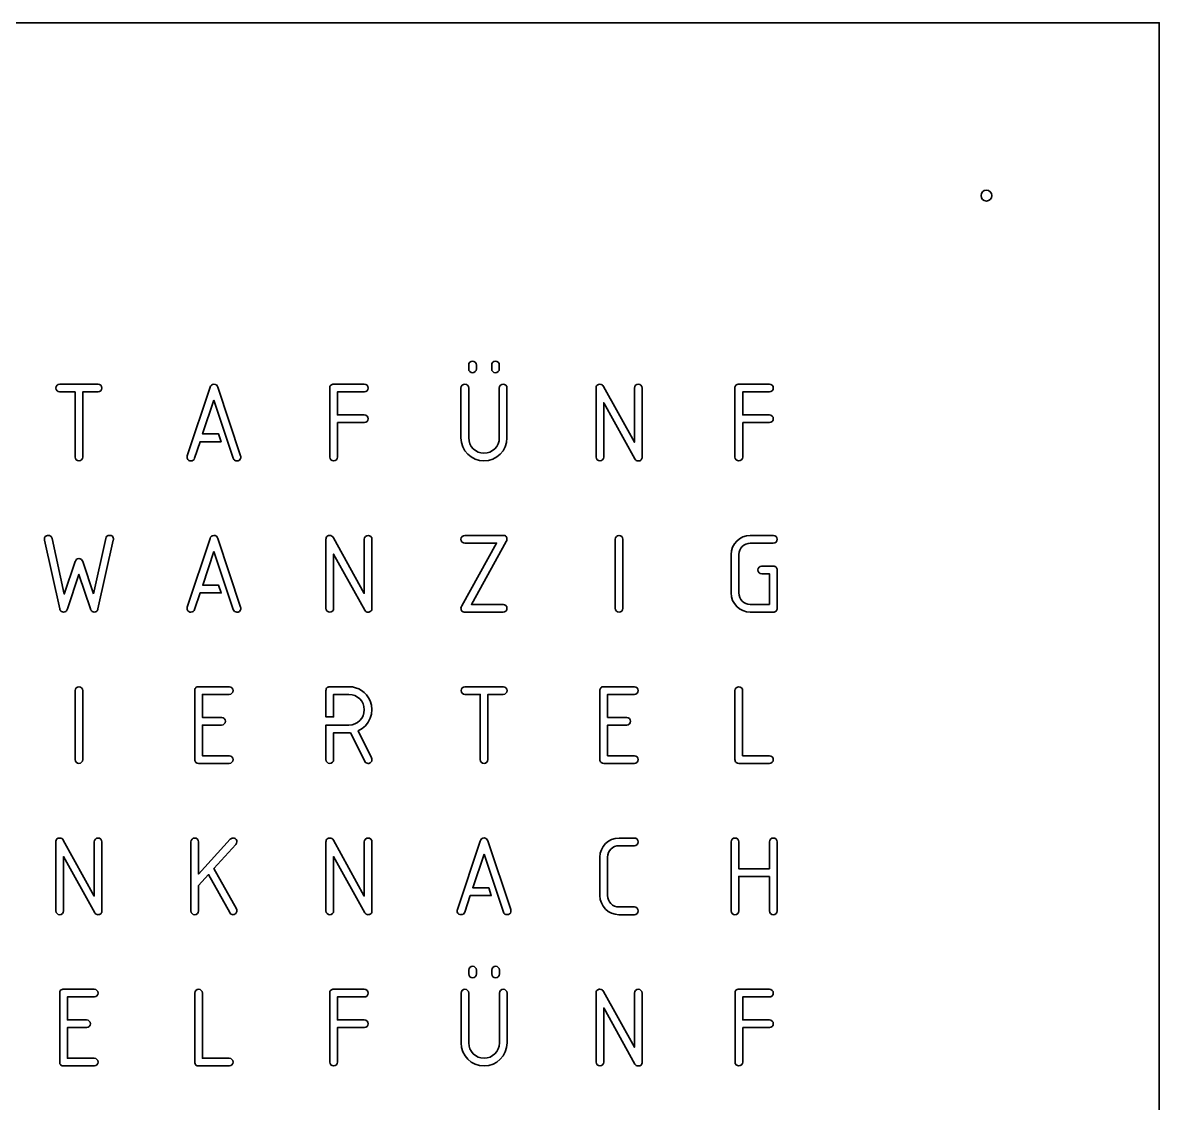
# Model space of a CAD drawing. Header units: inches. Extents: x 0 to 500, y -500 to 0.
# Drawn here: x 237 to 500, y -250 to 0 of the extents above; entities that cross this region are included whole.
import ezdxf

# ---------------------------------------------------------------- set-up
doc = ezdxf.new("R2010")
doc.units = ezdxf.units.IN
doc.header["$MEASUREMENT"] = 0
doc.layers.add('Nachzeichnen', color=7, linetype='Continuous')

msp = doc.modelspace()

# ---------------------------------------------------------------- linework, layer by layer
at = {"layer": 'Nachzeichnen', "color": 250, "lineweight": 35}
msp.add_lwpolyline([(0, -500), (500, -500), (500, 0), (0, 0), (0, -500)], dxfattribs=at)
for points, knots in [([(461.25, -40), (461.25, -39.31), (460.69, -38.75), (460, -38.75), (459.31, -38.75), (458.75, -39.31), (458.75, -40), (458.75, -40.69), (459.31, -41.25), (460, -41.25), (460.69, -41.25), (461.25, -40.69), (461.25, -40), (461.25, -40), (461.25, -40), (461.25, -40)], [0, 0, 0, 0, 1, 1, 1, 2, 2, 2, 3, 3, 3, 4, 4, 4, 5, 5, 5, 5]), ([(341.97, -80.09), (341.97, -80.58), (341.57, -80.97), (341.08, -80.97), (340.59, -80.97), (340.2, -80.58), (340.2, -80.09), (340.2, -80.09), (340.2, -79.2), (340.2, -79.2), (340.2, -78.71), (340.59, -78.31), (341.08, -78.31), (341.57, -78.31), (341.97, -78.71), (341.97, -79.2), (341.97, -79.2), (341.97, -80.09), (341.97, -80.09)], [0, 0, 0, 0, 1, 1, 1, 2, 2, 2, 3, 3, 3, 4, 4, 4, 5, 5, 5, 6, 6, 6, 6]), ([(347.29, -80.09), (347.29, -80.09), (347.29, -79.2), (347.29, -79.2), (347.29, -78.71), (346.89, -78.31), (346.4, -78.31), (345.91, -78.31), (345.52, -78.71), (345.52, -79.2), (345.52, -79.2), (345.52, -80.09), (345.52, -80.09), (345.52, -80.58), (345.91, -80.97), (346.4, -80.97), (346.89, -80.97), (347.29, -80.58), (347.29, -80.09)], [0, 0, 0, 0, 1, 1, 1, 2, 2, 2, 3, 3, 3, 4, 4, 4, 5, 5, 5, 6, 6, 6, 6]), ([(249.11, -100.48), (249.11, -100.97), (249.51, -101.37), (250, -101.37), (250.49, -101.37), (250.89, -100.97), (250.89, -100.48), (250.89, -100.48), (250.89, -85.41), (250.89, -85.41), (250.89, -85.41), (254.43, -85.41), (254.43, -85.41), (254.92, -85.41), (255.32, -85.01), (255.32, -84.52), (255.32, -84.03), (254.92, -83.63), (254.43, -83.63), (254.43, -83.63), (245.57, -83.63), (245.57, -83.63), (245.08, -83.63), (244.68, -84.03), (244.68, -84.52), (244.68, -85.01), (245.08, -85.41), (245.57, -85.41), (245.57, -85.41), (249.11, -85.41), (249.11, -85.41), (249.11, -85.41), (249.11, -100.48), (249.11, -100.48)], [0, 0, 0, 0, 1, 1, 1, 2, 2, 2, 3, 3, 3, 4, 4, 4, 5, 5, 5, 6, 6, 6, 7, 7, 7, 8, 8, 8, 9, 9, 9, 10, 10, 10, 11, 11, 11, 11]), ([(281.25, -87.33), (281.25, -87.33), (278.64, -95.15), (278.64, -95.15), (278.64, -95.15), (282.33, -95.15), (282.33, -95.15), (282.33, -95.15), (282.92, -96.93), (282.92, -96.93), (282.92, -96.93), (278.05, -96.93), (278.05, -96.93), (278.05, -96.93), (276.77, -100.76), (276.77, -100.76), (276.67, -101.14), (276.32, -101.39), (275.93, -101.36), (275.85, -101.37), (275.78, -101.37), (275.7, -101.36), (275.28, -101.3), (274.98, -100.9), (275.04, -100.47), (275.04, -100.38), (275.05, -100.28), (275.08, -100.19), (275.08, -100.19), (280.36, -84.34), (280.36, -84.34), (280.45, -83.92), (280.82, -83.63), (281.25, -83.63), (281.66, -83.62), (282.03, -83.9), (282.12, -84.31), (282.12, -84.31), (287.41, -100.19), (287.41, -100.19), (287.44, -100.28), (287.46, -100.38), (287.45, -100.47), (287.46, -100.55), (287.46, -100.62), (287.45, -100.69), (287.39, -101.12), (287, -101.42), (286.57, -101.36), (286.18, -101.39), (285.82, -101.14), (285.72, -100.76), (285.72, -100.76), (281.25, -87.33), (281.25, -87.33)], [0, 0, 0, 0, 1, 1, 1, 2, 2, 2, 3, 3, 3, 4, 4, 4, 5, 5, 5, 6, 6, 6, 7, 7, 7, 8, 8, 8, 9, 9, 9, 10, 10, 10, 11, 11, 11, 12, 12, 12, 13, 13, 13, 14, 14, 14, 15, 15, 15, 16, 16, 16, 17, 17, 17, 18, 18, 18, 18]), ([(309.84, -92.5), (309.84, -92.5), (316.04, -92.5), (316.04, -92.5), (316.53, -92.5), (316.93, -92.1), (316.93, -91.62), (316.93, -91.13), (316.53, -90.73), (316.04, -90.73), (316.04, -90.73), (309.84, -90.73), (309.84, -90.73), (309.84, -90.73), (309.84, -85.41), (309.84, -85.41), (309.84, -85.41), (316.04, -85.41), (316.04, -85.41), (316.53, -85.41), (316.93, -85.01), (316.93, -84.52), (316.93, -84.03), (316.53, -83.63), (316.04, -83.63), (316.04, -83.63), (308.95, -83.63), (308.95, -83.63), (308.71, -83.62), (308.47, -83.7), (308.28, -83.86), (308.12, -84.04), (308.04, -84.28), (308.06, -84.52), (308.06, -84.52), (308.06, -100.48), (308.06, -100.48), (308.06, -100.97), (308.46, -101.37), (308.95, -101.37), (309.44, -101.37), (309.84, -100.97), (309.84, -100.48), (309.84, -100.48), (309.84, -92.5), (309.84, -92.5)], [0, 0, 0, 0, 1, 1, 1, 2, 2, 2, 3, 3, 3, 4, 4, 4, 5, 5, 5, 6, 6, 6, 7, 7, 7, 8, 8, 8, 9, 9, 9, 10, 10, 10, 11, 11, 11, 12, 12, 12, 13, 13, 13, 14, 14, 14, 15, 15, 15, 15]), ([(338.42, -96.05), (338.42, -98.99), (340.8, -101.37), (343.74, -101.37), (346.68, -101.37), (349.06, -98.99), (349.06, -96.05), (349.06, -96.05), (349.06, -84.52), (349.06, -84.52), (349.06, -84.03), (348.67, -83.63), (348.18, -83.63), (347.69, -83.63), (347.29, -84.03), (347.29, -84.52), (347.29, -84.52), (347.29, -96.05), (347.29, -96.05), (347.29, -98.01), (345.7, -99.6), (343.74, -99.6), (341.78, -99.6), (340.2, -98.01), (340.2, -96.05), (340.2, -96.05), (340.2, -84.52), (340.2, -84.52), (340.2, -84.03), (339.8, -83.63), (339.31, -83.63), (338.82, -83.63), (338.42, -84.03), (338.42, -84.52), (338.42, -84.52), (338.42, -96.05), (338.42, -96.05)], [0, 0, 0, 0, 1, 1, 1, 2, 2, 2, 3, 3, 3, 4, 4, 4, 5, 5, 5, 6, 6, 6, 7, 7, 7, 8, 8, 8, 9, 9, 9, 10, 10, 10, 11, 11, 11, 12, 12, 12, 12]), ([(378.65, -100.92), (378.8, -101.21), (379.11, -101.39), (379.43, -101.37), (379.67, -101.38), (379.9, -101.31), (380.08, -101.16), (380.25, -100.98), (380.34, -100.73), (380.32, -100.48), (380.32, -100.48), (380.32, -84.52), (380.32, -84.52), (380.32, -84.03), (379.92, -83.63), (379.43, -83.63), (378.94, -83.63), (378.55, -84.03), (378.55, -84.52), (378.55, -84.52), (378.55, -97.05), (378.55, -97.05), (378.55, -97.05), (371.38, -84.16), (371.38, -84.16), (371.24, -83.84), (370.92, -83.63), (370.56, -83.63), (370.33, -83.62), (370.11, -83.69), (369.93, -83.83), (369.74, -84.01), (369.65, -84.26), (369.68, -84.52), (369.68, -84.52), (369.68, -100.48), (369.68, -100.48), (369.68, -100.97), (370.07, -101.37), (370.56, -101.37), (371.05, -101.37), (371.45, -100.97), (371.45, -100.48), (371.45, -100.48), (371.45, -87.93), (371.45, -87.93), (371.45, -87.93), (378.65, -100.92), (378.65, -100.92)], [0, 0, 0, 0, 1, 1, 1, 2, 2, 2, 3, 3, 3, 4, 4, 4, 5, 5, 5, 6, 6, 6, 7, 7, 7, 8, 8, 8, 9, 9, 9, 10, 10, 10, 11, 11, 11, 12, 12, 12, 13, 13, 13, 14, 14, 14, 15, 15, 15, 16, 16, 16, 16]), ([(403.6, -92.5), (403.6, -92.5), (409.8, -92.5), (409.8, -92.5), (410.29, -92.5), (410.69, -92.1), (410.69, -91.62), (410.69, -91.13), (410.29, -90.73), (409.8, -90.73), (409.8, -90.73), (403.6, -90.73), (403.6, -90.73), (403.6, -90.73), (403.6, -85.41), (403.6, -85.41), (403.6, -85.41), (409.8, -85.41), (409.8, -85.41), (410.29, -85.41), (410.69, -85.01), (410.69, -84.52), (410.69, -84.03), (410.29, -83.63), (409.8, -83.63), (409.8, -83.63), (402.71, -83.63), (402.71, -83.63), (402.47, -83.62), (402.23, -83.7), (402.04, -83.86), (401.88, -84.04), (401.8, -84.28), (401.82, -84.52), (401.82, -84.52), (401.82, -100.48), (401.82, -100.48), (401.82, -100.97), (402.22, -101.37), (402.71, -101.37), (403.2, -101.37), (403.6, -100.97), (403.6, -100.48), (403.6, -100.48), (403.6, -92.5), (403.6, -92.5)], [0, 0, 0, 0, 1, 1, 1, 2, 2, 2, 3, 3, 3, 4, 4, 4, 5, 5, 5, 6, 6, 6, 7, 7, 7, 8, 8, 8, 9, 9, 9, 10, 10, 10, 11, 11, 11, 12, 12, 12, 13, 13, 13, 14, 14, 14, 15, 15, 15, 15]), ([(253.37, -132.15), (253.37, -132.15), (250.89, -124.69), (250.89, -124.69), (250.83, -124.49), (250.72, -124.31), (250.57, -124.16), (250.41, -124.02), (250.21, -123.95), (250, -123.95), (249.8, -123.95), (249.6, -124.02), (249.45, -124.15), (249.3, -124.3), (249.19, -124.49), (249.13, -124.69), (249.13, -124.69), (246.63, -132.18), (246.63, -132.18), (246.63, -132.18), (243.78, -119.33), (243.78, -119.33), (243.74, -119.11), (243.61, -118.91), (243.43, -118.77), (243.27, -118.68), (243.09, -118.63), (242.91, -118.63), (242.65, -118.62), (242.4, -118.71), (242.22, -118.88), (242.07, -119.06), (242, -119.29), (242.02, -119.52), (242.02, -119.59), (242.03, -119.66), (242.05, -119.72), (242.05, -119.72), (245.58, -135.6), (245.58, -135.6), (245.62, -135.84), (245.74, -136.05), (245.92, -136.21), (246.07, -136.32), (246.26, -136.38), (246.45, -136.37), (246.64, -136.37), (246.83, -136.31), (246.98, -136.19), (247.16, -136.04), (247.29, -135.83), (247.35, -135.6), (247.35, -135.6), (250, -127.64), (250, -127.64), (250, -127.64), (252.66, -135.6), (252.66, -135.6), (252.73, -135.83), (252.86, -136.04), (253.04, -136.2), (253.18, -136.31), (253.36, -136.37), (253.55, -136.37), (253.75, -136.38), (253.95, -136.32), (254.11, -136.19), (254.28, -136.05), (254.39, -135.85), (254.42, -135.63), (254.42, -135.63), (257.95, -119.72), (257.95, -119.72), (257.97, -119.66), (257.98, -119.59), (257.98, -119.52), (258, -119.27), (257.91, -119.02), (257.74, -118.83), (257.56, -118.69), (257.33, -118.62), (257.09, -118.63), (256.87, -118.62), (256.66, -118.69), (256.49, -118.83), (256.35, -118.97), (256.26, -119.14), (256.22, -119.33), (256.22, -119.33), (253.37, -132.15), (253.37, -132.15)], [0, 0, 0, 0, 1, 1, 1, 2, 2, 2, 3, 3, 3, 4, 4, 4, 5, 5, 5, 6, 6, 6, 7, 7, 7, 8, 8, 8, 9, 9, 9, 10, 10, 10, 11, 11, 11, 12, 12, 12, 13, 13, 13, 14, 14, 14, 15, 15, 15, 16, 16, 16, 17, 17, 17, 18, 18, 18, 19, 19, 19, 20, 20, 20, 21, 21, 21, 22, 22, 22, 23, 23, 23, 24, 24, 24, 25, 25, 25, 26, 26, 26, 27, 27, 27, 28, 28, 28, 29, 29, 29, 30, 30, 30, 30]), ([(281.25, -122.33), (281.25, -122.33), (278.65, -130.15), (278.65, -130.15), (278.65, -130.15), (282.34, -130.15), (282.34, -130.15), (282.34, -130.15), (282.93, -131.93), (282.93, -131.93), (282.93, -131.93), (278.06, -131.93), (278.06, -131.93), (278.06, -131.93), (276.78, -135.76), (276.78, -135.76), (276.68, -136.14), (276.32, -136.39), (275.93, -136.36), (275.86, -136.37), (275.79, -136.37), (275.71, -136.36), (275.28, -136.3), (274.99, -135.9), (275.05, -135.47), (275.04, -135.38), (275.06, -135.28), (275.09, -135.19), (275.09, -135.19), (280.37, -119.34), (280.37, -119.34), (280.46, -118.92), (280.83, -118.63), (281.25, -118.63), (281.67, -118.62), (282.04, -118.9), (282.13, -119.31), (282.13, -119.31), (287.42, -135.19), (287.42, -135.19), (287.45, -135.28), (287.46, -135.38), (287.46, -135.47), (287.47, -135.55), (287.47, -135.62), (287.46, -135.69), (287.4, -136.12), (287, -136.42), (286.57, -136.36), (286.18, -136.39), (285.83, -136.14), (285.73, -135.76), (285.73, -135.76), (281.25, -122.33), (281.25, -122.33)], [0, 0, 0, 0, 1, 1, 1, 2, 2, 2, 3, 3, 3, 4, 4, 4, 5, 5, 5, 6, 6, 6, 7, 7, 7, 8, 8, 8, 9, 9, 9, 10, 10, 10, 11, 11, 11, 12, 12, 12, 13, 13, 13, 14, 14, 14, 15, 15, 15, 16, 16, 16, 17, 17, 17, 18, 18, 18, 18]), ([(308.95, -135.48), (308.95, -135.48), (308.95, -122.93), (308.95, -122.93), (308.95, -122.93), (316.16, -135.92), (316.16, -135.92), (316.3, -136.21), (316.61, -136.39), (316.94, -136.37), (317.17, -136.38), (317.4, -136.31), (317.58, -136.16), (317.75, -135.98), (317.84, -135.73), (317.82, -135.48), (317.82, -135.48), (317.82, -119.52), (317.82, -119.52), (317.82, -119.03), (317.42, -118.63), (316.94, -118.63), (316.45, -118.63), (316.05, -119.03), (316.05, -119.52), (316.05, -119.52), (316.05, -132.05), (316.05, -132.05), (316.05, -132.05), (308.89, -119.16), (308.89, -119.16), (308.74, -118.84), (308.42, -118.63), (308.07, -118.63), (307.84, -118.62), (307.61, -118.69), (307.43, -118.83), (307.25, -119.01), (307.16, -119.26), (307.18, -119.52), (307.18, -119.52), (307.18, -135.48), (307.18, -135.48), (307.18, -135.97), (307.58, -136.37), (308.07, -136.37), (308.56, -136.37), (308.95, -135.97), (308.95, -135.48)], [0, 0, 0, 0, 1, 1, 1, 2, 2, 2, 3, 3, 3, 4, 4, 4, 5, 5, 5, 6, 6, 6, 7, 7, 7, 8, 8, 8, 9, 9, 9, 10, 10, 10, 11, 11, 11, 12, 12, 12, 13, 13, 13, 14, 14, 14, 15, 15, 15, 16, 16, 16, 16]), ([(338.6, -134.94), (338.49, -135.1), (338.43, -135.29), (338.42, -135.48), (338.4, -135.72), (338.48, -135.96), (338.64, -136.14), (338.82, -136.3), (339.06, -136.39), (339.31, -136.37), (339.31, -136.37), (348.18, -136.37), (348.18, -136.37), (348.67, -136.37), (349.06, -135.97), (349.06, -135.48), (349.06, -134.99), (348.67, -134.59), (348.18, -134.59), (348.18, -134.59), (340.83, -134.59), (340.83, -134.59), (340.83, -134.59), (348.89, -120.06), (348.89, -120.06), (348.99, -119.89), (349.05, -119.7), (349.06, -119.5), (349.08, -119.27), (349, -119.04), (348.86, -118.86), (348.67, -118.69), (348.43, -118.61), (348.18, -118.63), (348.18, -118.63), (339.31, -118.63), (339.31, -118.63), (338.82, -118.63), (338.42, -119.03), (338.42, -119.52), (338.42, -120.01), (338.82, -120.41), (339.31, -120.41), (339.31, -120.41), (346.67, -120.41), (346.67, -120.41), (346.67, -120.41), (338.6, -134.94), (338.6, -134.94)], [0, 0, 0, 0, 1, 1, 1, 2, 2, 2, 3, 3, 3, 4, 4, 4, 5, 5, 5, 6, 6, 6, 7, 7, 7, 8, 8, 8, 9, 9, 9, 10, 10, 10, 11, 11, 11, 12, 12, 12, 13, 13, 13, 14, 14, 14, 15, 15, 15, 16, 16, 16, 16]), ([(375.89, -119.52), (375.89, -119.03), (375.49, -118.63), (375, -118.63), (374.51, -118.63), (374.11, -119.03), (374.11, -119.52), (374.11, -119.52), (374.11, -135.48), (374.11, -135.48), (374.11, -135.97), (374.51, -136.37), (375, -136.37), (375.49, -136.37), (375.89, -135.97), (375.89, -135.48), (375.89, -135.48), (375.89, -119.52), (375.89, -119.52)], [0, 0, 0, 0, 1, 1, 1, 2, 2, 2, 3, 3, 3, 4, 4, 4, 5, 5, 5, 6, 6, 6, 6]), ([(410.65, -125.73), (410.65, -125.73), (408.03, -125.73), (408.03, -125.73), (407.54, -125.73), (407.14, -126.12), (407.14, -126.61), (407.14, -127.1), (407.54, -127.5), (408.03, -127.5), (408.03, -127.5), (409.8, -127.5), (409.8, -127.5), (409.8, -127.5), (409.8, -134.59), (409.8, -134.59), (409.8, -134.59), (405.37, -134.59), (405.37, -134.59), (405.35, -134.59), (405.34, -134.59), (405.32, -134.59), (403.87, -134.58), (402.7, -133.39), (402.71, -131.93), (402.71, -131.93), (402.71, -123.07), (402.71, -123.07), (402.71, -123.06), (402.71, -123.05), (402.71, -123.04), (402.71, -121.58), (403.91, -120.4), (405.37, -120.41), (405.37, -120.41), (410.69, -120.41), (410.69, -120.41), (411.18, -120.41), (411.58, -120.01), (411.58, -119.52), (411.58, -119.03), (411.18, -118.63), (410.69, -118.63), (410.69, -118.63), (405.37, -118.63), (405.37, -118.63), (402.92, -118.63), (400.94, -120.61), (400.93, -123.05), (400.93, -123.06), (400.93, -123.06), (400.93, -123.07), (400.93, -123.07), (400.93, -131.93), (400.93, -131.93), (400.93, -134.38), (402.91, -136.36), (405.35, -136.37), (405.36, -136.37), (405.36, -136.37), (405.37, -136.37), (405.37, -136.37), (410.69, -136.37), (410.69, -136.37), (410.93, -136.38), (411.16, -136.31), (411.34, -136.16), (411.51, -135.97), (411.6, -135.73), (411.58, -135.48), (411.58, -135.48), (411.58, -126.61), (411.58, -126.61), (411.6, -126.37), (411.51, -126.12), (411.35, -125.94), (411.16, -125.79), (410.93, -125.71), (410.69, -125.73)], [0, 0, 0, 0, 1, 1, 1, 2, 2, 2, 3, 3, 3, 4, 4, 4, 5, 5, 5, 6, 6, 6, 7, 7, 7, 8, 8, 8, 9, 9, 9, 10, 10, 10, 11, 11, 11, 12, 12, 12, 13, 13, 13, 14, 14, 14, 15, 15, 15, 16, 16, 16, 17, 17, 17, 18, 18, 18, 19, 19, 19, 20, 20, 20, 21, 21, 21, 22, 22, 22, 23, 23, 23, 24, 24, 24, 25, 25, 25, 26, 26, 26, 26]), ([(250.89, -154.52), (250.89, -154.03), (250.49, -153.63), (250, -153.63), (249.51, -153.63), (249.11, -154.03), (249.11, -154.52), (249.11, -154.52), (249.11, -170.48), (249.11, -170.48), (249.11, -170.97), (249.51, -171.37), (250, -171.37), (250.49, -171.37), (250.89, -170.97), (250.89, -170.48), (250.89, -170.48), (250.89, -154.52), (250.89, -154.52)], [0, 0, 0, 0, 1, 1, 1, 2, 2, 2, 3, 3, 3, 4, 4, 4, 5, 5, 5, 6, 6, 6, 6]), ([(284.79, -153.63), (284.79, -153.63), (284.8, -153.63), (284.8, -153.63), (285.29, -153.63), (285.68, -154.03), (285.68, -154.52), (285.68, -155.01), (285.28, -155.4), (284.79, -155.4), (284.79, -155.4), (278.59, -155.4), (278.59, -155.4), (278.59, -155.4), (278.59, -160.72), (278.59, -160.72), (278.59, -160.72), (283, -160.72), (283, -160.72), (283.01, -160.72), (283.01, -160.72), (283.02, -160.72), (283.51, -160.72), (283.91, -161.12), (283.91, -161.61), (283.91, -162.1), (283.51, -162.5), (283.02, -162.5), (283.02, -162.5), (278.59, -162.5), (278.59, -162.5), (278.59, -162.5), (278.59, -169.59), (278.59, -169.59), (278.59, -169.59), (284.79, -169.59), (284.79, -169.59), (285.28, -169.59), (285.68, -169.99), (285.68, -170.48), (285.68, -170.97), (285.28, -171.37), (284.79, -171.37), (284.79, -171.37), (277.7, -171.37), (277.7, -171.37), (277.48, -171.38), (277.26, -171.31), (277.08, -171.18), (276.89, -171), (276.8, -170.74), (276.81, -170.48), (276.81, -170.48), (276.81, -154.52), (276.81, -154.52), (276.8, -154.28), (276.88, -154.05), (277.03, -153.86), (277.21, -153.7), (277.45, -153.62), (277.7, -153.63), (277.7, -153.63), (284.79, -153.63), (284.79, -153.63)], [0, 0, 0, 0, 1, 1, 1, 2, 2, 2, 3, 3, 3, 4, 4, 4, 5, 5, 5, 6, 6, 6, 7, 7, 7, 8, 8, 8, 9, 9, 9, 10, 10, 10, 11, 11, 11, 12, 12, 12, 13, 13, 13, 14, 14, 14, 15, 15, 15, 16, 16, 16, 17, 17, 17, 18, 18, 18, 19, 19, 19, 20, 20, 20, 21, 21, 21, 21]), ([(312.5, -155.4), (312.5, -155.4), (308.95, -155.4), (308.95, -155.4), (308.95, -155.4), (308.95, -160.6), (308.95, -160.6), (308.95, -160.6), (307.18, -160.6), (307.18, -160.6), (307.18, -160.6), (307.18, -154.52), (307.18, -154.52), (307.17, -154.39), (307.19, -154.27), (307.23, -154.15), (307.28, -153.93), (307.45, -153.76), (307.66, -153.69), (307.79, -153.65), (307.93, -153.63), (308.06, -153.63), (308.06, -153.63), (312.5, -153.63), (312.5, -153.63), (314.63, -153.63), (316.55, -154.9), (317.39, -156.86), (318.55, -159.56), (317.29, -162.68), (314.59, -163.84), (314.59, -163.84), (317.71, -170.08), (317.71, -170.08), (317.78, -170.2), (317.81, -170.34), (317.82, -170.48), (317.82, -170.71), (317.72, -170.94), (317.55, -171.1), (317.39, -171.27), (317.17, -171.37), (316.93, -171.37), (316.59, -171.38), (316.26, -171.19), (316.13, -170.87), (316.13, -170.87), (312.82, -164.26), (312.82, -164.26), (312.71, -164.27), (312.6, -164.27), (312.5, -164.27), (312.5, -164.27), (308.95, -164.27), (308.95, -164.27), (308.95, -164.27), (308.95, -170.48), (308.95, -170.48), (308.95, -170.48), (308.95, -170.48), (308.95, -170.48), (308.95, -170.97), (308.55, -171.37), (308.06, -171.37), (307.57, -171.37), (307.18, -170.97), (307.18, -170.48), (307.18, -170.48), (307.18, -162.5), (307.18, -162.5), (307.18, -162.5), (312.5, -162.5), (312.5, -162.5), (314.46, -162.5), (316.04, -160.91), (316.04, -158.95), (316.04, -156.99), (314.46, -155.4), (312.5, -155.4)], [0, 0, 0, 0, 1, 1, 1, 2, 2, 2, 3, 3, 3, 4, 4, 4, 5, 5, 5, 6, 6, 6, 7, 7, 7, 8, 8, 8, 9, 9, 9, 10, 10, 10, 11, 11, 11, 12, 12, 12, 13, 13, 13, 14, 14, 14, 15, 15, 15, 16, 16, 16, 17, 17, 17, 18, 18, 18, 19, 19, 19, 20, 20, 20, 21, 21, 21, 22, 22, 22, 23, 23, 23, 24, 24, 24, 25, 25, 25, 26, 26, 26, 26]), ([(342.86, -170.48), (342.86, -170.97), (343.26, -171.37), (343.75, -171.37), (344.24, -171.37), (344.64, -170.97), (344.64, -170.48), (344.64, -170.48), (344.64, -155.41), (344.64, -155.41), (344.64, -155.41), (348.19, -155.41), (348.19, -155.41), (348.68, -155.41), (349.07, -155.01), (349.07, -154.52), (349.07, -154.03), (348.67, -153.63), (348.19, -153.63), (348.19, -153.63), (339.32, -153.63), (339.32, -153.63), (338.83, -153.63), (338.43, -154.03), (338.43, -154.52), (338.43, -155.01), (338.83, -155.41), (339.32, -155.41), (339.32, -155.41), (342.86, -155.41), (342.86, -155.41), (342.86, -155.41), (342.86, -170.48), (342.86, -170.48)], [0, 0, 0, 0, 1, 1, 1, 2, 2, 2, 3, 3, 3, 4, 4, 4, 5, 5, 5, 6, 6, 6, 7, 7, 7, 8, 8, 8, 9, 9, 9, 10, 10, 10, 11, 11, 11, 11]), ([(378.55, -153.63), (378.55, -153.63), (378.55, -153.63), (378.55, -153.63), (379.04, -153.63), (379.43, -154.03), (379.43, -154.52), (379.43, -155.01), (379.04, -155.4), (378.55, -155.4), (378.55, -155.4), (372.34, -155.4), (372.34, -155.4), (372.34, -155.4), (372.34, -160.72), (372.34, -160.72), (372.34, -160.72), (376.75, -160.72), (376.75, -160.72), (376.76, -160.72), (376.77, -160.72), (376.77, -160.72), (377.26, -160.72), (377.66, -161.12), (377.66, -161.61), (377.66, -162.1), (377.26, -162.5), (376.77, -162.5), (376.77, -162.5), (372.34, -162.5), (372.34, -162.5), (372.34, -162.5), (372.34, -169.59), (372.34, -169.59), (372.34, -169.59), (378.55, -169.59), (378.55, -169.59), (379.04, -169.59), (379.43, -169.99), (379.43, -170.48), (379.43, -170.97), (379.04, -171.37), (378.55, -171.37), (378.55, -171.37), (371.45, -171.37), (371.45, -171.37), (371.23, -171.38), (371.01, -171.31), (370.83, -171.18), (370.64, -171), (370.55, -170.74), (370.56, -170.48), (370.56, -170.48), (370.56, -154.52), (370.56, -154.52), (370.55, -154.28), (370.63, -154.05), (370.78, -153.86), (370.96, -153.7), (371.21, -153.62), (371.45, -153.63), (371.45, -153.63), (378.55, -153.63), (378.55, -153.63)], [0, 0, 0, 0, 1, 1, 1, 2, 2, 2, 3, 3, 3, 4, 4, 4, 5, 5, 5, 6, 6, 6, 7, 7, 7, 8, 8, 8, 9, 9, 9, 10, 10, 10, 11, 11, 11, 12, 12, 12, 13, 13, 13, 14, 14, 14, 15, 15, 15, 16, 16, 16, 17, 17, 17, 18, 18, 18, 19, 19, 19, 20, 20, 20, 21, 21, 21, 21]), ([(402.71, -171.37), (402.71, -171.37), (409.8, -171.37), (409.8, -171.37), (410.29, -171.37), (410.69, -170.97), (410.69, -170.48), (410.69, -169.99), (410.29, -169.59), (409.8, -169.59), (409.8, -169.59), (403.59, -169.59), (403.59, -169.59), (403.59, -169.59), (403.59, -154.52), (403.59, -154.52), (403.59, -154.03), (403.2, -153.63), (402.71, -153.63), (402.22, -153.63), (401.82, -154.03), (401.82, -154.52), (401.82, -154.52), (401.82, -170.48), (401.82, -170.48), (401.81, -170.74), (401.9, -170.99), (402.08, -171.17), (402.26, -171.31), (402.48, -171.38), (402.71, -171.37)], [0, 0, 0, 0, 1, 1, 1, 2, 2, 2, 3, 3, 3, 4, 4, 4, 5, 5, 5, 6, 6, 6, 7, 7, 7, 8, 8, 8, 9, 9, 9, 10, 10, 10, 10]), ([(253.55, -189.52), (253.55, -189.52), (253.55, -202.05), (253.55, -202.05), (253.55, -202.05), (246.39, -189.15), (246.39, -189.15), (246.24, -188.83), (245.92, -188.63), (245.57, -188.63), (245.34, -188.62), (245.11, -188.69), (244.93, -188.83), (244.75, -189.01), (244.65, -189.26), (244.68, -189.52), (244.68, -189.52), (244.68, -205.48), (244.68, -205.48), (244.68, -205.97), (245.08, -206.37), (245.57, -206.37), (246.06, -206.37), (246.45, -205.97), (246.45, -205.48), (246.45, -205.48), (246.45, -192.93), (246.45, -192.93), (246.45, -192.93), (253.66, -205.92), (253.66, -205.92), (253.8, -206.21), (254.11, -206.39), (254.43, -206.37), (254.67, -206.38), (254.9, -206.31), (255.08, -206.16), (255.25, -205.98), (255.34, -205.73), (255.32, -205.48), (255.32, -205.48), (255.32, -189.52), (255.32, -189.52), (255.32, -189.03), (254.92, -188.63), (254.43, -188.63), (253.94, -188.63), (253.55, -189.03), (253.55, -189.52)], [0, 0, 0, 0, 1, 1, 1, 2, 2, 2, 3, 3, 3, 4, 4, 4, 5, 5, 5, 6, 6, 6, 7, 7, 7, 8, 8, 8, 9, 9, 9, 10, 10, 10, 11, 11, 11, 12, 12, 12, 13, 13, 13, 14, 14, 14, 15, 15, 15, 16, 16, 16, 16]), ([(277.7, -205.48), (277.7, -205.48), (277.7, -199.62), (277.7, -199.62), (277.7, -199.62), (280, -197.1), (280, -197.1), (280, -197.1), (284.89, -205.9), (284.89, -205.9), (285.03, -206.2), (285.35, -206.38), (285.68, -206.37), (285.91, -206.36), (286.13, -206.26), (286.29, -206.09), (286.46, -205.93), (286.56, -205.71), (286.57, -205.48), (286.57, -205.32), (286.52, -205.17), (286.45, -205.04), (286.45, -205.04), (281.26, -195.7), (281.26, -195.7), (281.26, -195.7), (286.32, -190.12), (286.32, -190.12), (286.48, -189.96), (286.57, -189.74), (286.57, -189.52), (286.63, -189.09), (286.33, -188.69), (285.9, -188.63), (285.83, -188.62), (285.75, -188.62), (285.68, -188.63), (285.42, -188.63), (285.18, -188.74), (285.01, -188.93), (285.01, -188.93), (277.7, -196.98), (277.7, -196.98), (277.7, -196.98), (277.7, -189.52), (277.7, -189.52), (277.7, -189.03), (277.3, -188.63), (276.81, -188.63), (276.32, -188.63), (275.93, -189.03), (275.93, -189.52), (275.93, -189.52), (275.93, -205.48), (275.93, -205.48), (275.93, -205.97), (276.32, -206.37), (276.81, -206.37), (277.3, -206.37), (277.7, -205.97), (277.7, -205.48)], [0, 0, 0, 0, 1, 1, 1, 2, 2, 2, 3, 3, 3, 4, 4, 4, 5, 5, 5, 6, 6, 6, 7, 7, 7, 8, 8, 8, 9, 9, 9, 10, 10, 10, 11, 11, 11, 12, 12, 12, 13, 13, 13, 14, 14, 14, 15, 15, 15, 16, 16, 16, 17, 17, 17, 18, 18, 18, 19, 19, 19, 20, 20, 20, 20]), ([(308.95, -205.48), (308.95, -205.48), (308.95, -192.93), (308.95, -192.93), (308.95, -192.93), (316.16, -205.92), (316.16, -205.92), (316.3, -206.21), (316.61, -206.39), (316.94, -206.37), (317.17, -206.38), (317.4, -206.31), (317.58, -206.16), (317.75, -205.98), (317.84, -205.73), (317.82, -205.48), (317.82, -205.48), (317.82, -189.52), (317.82, -189.52), (317.82, -189.03), (317.43, -188.63), (316.94, -188.63), (316.45, -188.63), (316.05, -189.03), (316.05, -189.52), (316.05, -189.52), (316.05, -202.05), (316.05, -202.05), (316.05, -202.05), (308.89, -189.15), (308.89, -189.15), (308.74, -188.83), (308.42, -188.63), (308.07, -188.63), (307.84, -188.62), (307.61, -188.69), (307.43, -188.83), (307.25, -189.01), (307.16, -189.26), (307.18, -189.52), (307.18, -189.52), (307.18, -205.48), (307.18, -205.48), (307.18, -205.97), (307.58, -206.37), (308.07, -206.37), (308.56, -206.37), (308.95, -205.97), (308.95, -205.48)], [0, 0, 0, 0, 1, 1, 1, 2, 2, 2, 3, 3, 3, 4, 4, 4, 5, 5, 5, 6, 6, 6, 7, 7, 7, 8, 8, 8, 9, 9, 9, 10, 10, 10, 11, 11, 11, 12, 12, 12, 13, 13, 13, 14, 14, 14, 15, 15, 15, 16, 16, 16, 16]), ([(343.75, -192.33), (343.75, -192.33), (341.14, -200.15), (341.14, -200.15), (341.14, -200.15), (344.83, -200.15), (344.83, -200.15), (344.83, -200.15), (345.43, -201.93), (345.43, -201.93), (345.43, -201.93), (340.55, -201.93), (340.55, -201.93), (340.55, -201.93), (339.28, -205.76), (339.28, -205.76), (339.18, -206.13), (338.82, -206.39), (338.43, -206.36), (338.36, -206.37), (338.28, -206.37), (338.21, -206.36), (337.78, -206.3), (337.48, -205.9), (337.54, -205.47), (337.54, -205.38), (337.55, -205.28), (337.58, -205.19), (337.58, -205.19), (342.86, -189.34), (342.86, -189.34), (342.95, -188.92), (343.32, -188.62), (343.75, -188.62), (344.17, -188.62), (344.53, -188.9), (344.62, -189.31), (344.62, -189.31), (349.92, -205.19), (349.92, -205.19), (349.95, -205.28), (349.96, -205.38), (349.96, -205.47), (349.97, -205.55), (349.97, -205.62), (349.96, -205.69), (349.9, -206.12), (349.5, -206.42), (349.07, -206.36), (348.68, -206.39), (348.32, -206.13), (348.22, -205.76), (348.22, -205.76), (343.75, -192.33), (343.75, -192.33)], [0, 0, 0, 0, 1, 1, 1, 2, 2, 2, 3, 3, 3, 4, 4, 4, 5, 5, 5, 6, 6, 6, 7, 7, 7, 8, 8, 8, 9, 9, 9, 10, 10, 10, 11, 11, 11, 12, 12, 12, 13, 13, 13, 14, 14, 14, 15, 15, 15, 16, 16, 16, 17, 17, 17, 18, 18, 18, 18]), ([(372.34, -201.93), (372.34, -203.4), (373.53, -204.59), (375, -204.59), (375, -204.59), (378.55, -204.59), (378.55, -204.59), (379.04, -204.59), (379.43, -204.99), (379.43, -205.48), (379.43, -205.97), (379.04, -206.37), (378.55, -206.37), (378.55, -206.37), (375, -206.37), (375, -206.37), (374.99, -206.37), (374.99, -206.37), (374.98, -206.37), (372.54, -206.36), (370.56, -204.38), (370.56, -201.93), (370.56, -201.93), (370.56, -193.07), (370.56, -193.07), (370.56, -193.06), (370.56, -193.06), (370.56, -193.05), (370.57, -190.61), (372.55, -188.63), (375, -188.63), (375, -188.63), (378.55, -188.63), (378.55, -188.63), (379.04, -188.63), (379.43, -189.03), (379.43, -189.52), (379.43, -190.01), (379.04, -190.41), (378.55, -190.41), (378.55, -190.41), (375, -190.41), (375, -190.41), (373.54, -190.4), (372.34, -191.58), (372.34, -193.04), (372.34, -193.05), (372.34, -193.06), (372.34, -193.07), (372.34, -193.07), (372.34, -201.93), (372.34, -201.93)], [0, 0, 0, 0, 1, 1, 1, 2, 2, 2, 3, 3, 3, 4, 4, 4, 5, 5, 5, 6, 6, 6, 7, 7, 7, 8, 8, 8, 9, 9, 9, 10, 10, 10, 11, 11, 11, 12, 12, 12, 13, 13, 13, 14, 14, 14, 15, 15, 15, 16, 16, 16, 17, 17, 17, 17]), ([(409.8, -197.5), (409.8, -197.5), (409.8, -205.48), (409.8, -205.48), (409.8, -205.97), (410.2, -206.37), (410.69, -206.37), (411.18, -206.37), (411.58, -205.97), (411.58, -205.48), (411.58, -205.48), (411.58, -189.52), (411.58, -189.52), (411.58, -189.03), (411.18, -188.63), (410.69, -188.63), (410.2, -188.63), (409.8, -189.03), (409.8, -189.52), (409.8, -189.53), (409.8, -189.54), (409.8, -189.56), (409.8, -189.56), (409.8, -195.73), (409.8, -195.73), (409.8, -195.73), (402.71, -195.73), (402.71, -195.73), (402.71, -195.73), (402.71, -189.52), (402.71, -189.52), (402.71, -189.03), (402.31, -188.63), (401.82, -188.63), (401.33, -188.63), (400.93, -189.03), (400.93, -189.52), (400.93, -189.52), (400.93, -205.48), (400.93, -205.48), (400.93, -205.97), (401.33, -206.37), (401.82, -206.37), (402.31, -206.37), (402.71, -205.97), (402.71, -205.48), (402.71, -205.48), (402.71, -197.5), (402.71, -197.5), (402.71, -197.5), (409.8, -197.5), (409.8, -197.5)], [0, 0, 0, 0, 1, 1, 1, 2, 2, 2, 3, 3, 3, 4, 4, 4, 5, 5, 5, 6, 6, 6, 7, 7, 7, 8, 8, 8, 9, 9, 9, 10, 10, 10, 11, 11, 11, 12, 12, 12, 13, 13, 13, 14, 14, 14, 15, 15, 15, 16, 16, 16, 17, 17, 17, 17]), ([(341.98, -220.09), (341.98, -220.57), (341.59, -220.97), (341.1, -220.97), (340.61, -220.97), (340.21, -220.57), (340.21, -220.09), (340.21, -220.09), (340.21, -219.2), (340.21, -219.2), (340.21, -218.71), (340.61, -218.31), (341.1, -218.31), (341.59, -218.31), (341.98, -218.71), (341.98, -219.2), (341.98, -219.2), (341.98, -220.09), (341.98, -220.09)], [0, 0, 0, 0, 1, 1, 1, 2, 2, 2, 3, 3, 3, 4, 4, 4, 5, 5, 5, 6, 6, 6, 6]), ([(347.3, -219.2), (347.3, -218.71), (346.91, -218.31), (346.42, -218.31), (345.93, -218.31), (345.53, -218.71), (345.53, -219.2), (345.53, -219.2), (345.53, -220.09), (345.53, -220.09), (345.53, -220.57), (345.93, -220.97), (346.42, -220.97), (346.91, -220.97), (347.3, -220.57), (347.3, -220.09), (347.3, -220.09), (347.3, -219.2), (347.3, -219.2)], [0, 0, 0, 0, 1, 1, 1, 2, 2, 2, 3, 3, 3, 4, 4, 4, 5, 5, 5, 6, 6, 6, 6]), ([(253.55, -223.63), (253.55, -223.63), (253.55, -223.63), (253.55, -223.63), (254.04, -223.63), (254.43, -224.03), (254.43, -224.52), (254.43, -225.01), (254.04, -225.4), (253.55, -225.4), (253.55, -225.4), (247.34, -225.4), (247.34, -225.4), (247.34, -225.4), (247.34, -230.72), (247.34, -230.72), (247.34, -230.72), (251.75, -230.72), (251.75, -230.72), (251.76, -230.72), (251.77, -230.72), (251.77, -230.72), (252.26, -230.72), (252.66, -231.12), (252.66, -231.61), (252.66, -232.1), (252.26, -232.5), (251.77, -232.5), (251.77, -232.5), (247.34, -232.5), (247.34, -232.5), (247.34, -232.5), (247.34, -239.59), (247.34, -239.59), (247.34, -239.59), (253.55, -239.59), (253.55, -239.59), (254.04, -239.59), (254.43, -239.99), (254.43, -240.48), (254.43, -240.97), (254.04, -241.37), (253.55, -241.37), (253.55, -241.37), (246.45, -241.37), (246.45, -241.37), (246.23, -241.38), (246.01, -241.31), (245.83, -241.18), (245.64, -241), (245.55, -240.74), (245.57, -240.48), (245.57, -240.48), (245.57, -224.52), (245.57, -224.52), (245.55, -224.28), (245.63, -224.05), (245.78, -223.86), (245.96, -223.7), (246.21, -223.62), (246.45, -223.63), (246.45, -223.63), (253.55, -223.63), (253.55, -223.63)], [0, 0, 0, 0, 1, 1, 1, 2, 2, 2, 3, 3, 3, 4, 4, 4, 5, 5, 5, 6, 6, 6, 7, 7, 7, 8, 8, 8, 9, 9, 9, 10, 10, 10, 11, 11, 11, 12, 12, 12, 13, 13, 13, 14, 14, 14, 15, 15, 15, 16, 16, 16, 17, 17, 17, 18, 18, 18, 19, 19, 19, 20, 20, 20, 21, 21, 21, 21]), ([(277.7, -241.37), (277.7, -241.37), (284.79, -241.37), (284.79, -241.37), (285.28, -241.37), (285.68, -240.97), (285.68, -240.48), (285.68, -239.99), (285.28, -239.59), (284.79, -239.59), (284.79, -239.59), (278.59, -239.59), (278.59, -239.59), (278.59, -239.59), (278.59, -224.52), (278.59, -224.52), (278.59, -224.03), (278.19, -223.63), (277.7, -223.63), (277.21, -223.63), (276.81, -224.03), (276.81, -224.52), (276.81, -224.52), (276.81, -240.48), (276.81, -240.48), (276.8, -240.74), (276.89, -240.99), (277.07, -241.18), (277.25, -241.31), (277.47, -241.38), (277.7, -241.37)], [0, 0, 0, 0, 1, 1, 1, 2, 2, 2, 3, 3, 3, 4, 4, 4, 5, 5, 5, 6, 6, 6, 7, 7, 7, 8, 8, 8, 9, 9, 9, 10, 10, 10, 10]), ([(309.84, -240.48), (309.84, -240.97), (309.44, -241.37), (308.95, -241.37), (308.46, -241.37), (308.07, -240.97), (308.07, -240.48), (308.07, -240.48), (308.07, -224.52), (308.07, -224.52), (308.04, -224.28), (308.12, -224.04), (308.29, -223.85), (308.47, -223.69), (308.71, -223.61), (308.95, -223.63), (308.95, -223.63), (316.05, -223.63), (316.05, -223.63), (316.54, -223.63), (316.93, -224.03), (316.94, -224.52), (316.94, -225.01), (316.54, -225.41), (316.05, -225.41), (316.05, -225.41), (309.84, -225.41), (309.84, -225.41), (309.84, -225.41), (309.84, -230.73), (309.84, -230.73), (309.84, -230.73), (316.05, -230.73), (316.05, -230.73), (316.54, -230.73), (316.94, -231.12), (316.94, -231.61), (316.93, -232.1), (316.54, -232.5), (316.05, -232.5), (316.05, -232.5), (309.84, -232.5), (309.84, -232.5), (309.84, -232.5), (309.84, -240.48), (309.84, -240.48)], [0, 0, 0, 0, 1, 1, 1, 2, 2, 2, 3, 3, 3, 4, 4, 4, 5, 5, 5, 6, 6, 6, 7, 7, 7, 8, 8, 8, 9, 9, 9, 10, 10, 10, 11, 11, 11, 12, 12, 12, 13, 13, 13, 14, 14, 14, 15, 15, 15, 15]), ([(338.44, -236.05), (338.44, -238.99), (340.82, -241.37), (343.76, -241.37), (346.69, -241.37), (349.08, -238.99), (349.08, -236.05), (349.08, -236.05), (349.08, -224.52), (349.08, -224.52), (349.08, -224.03), (348.68, -223.63), (348.19, -223.63), (347.7, -223.63), (347.3, -224.03), (347.3, -224.52), (347.3, -224.52), (347.3, -236.05), (347.3, -236.05), (347.3, -238.01), (345.72, -239.59), (343.76, -239.59), (341.8, -239.59), (340.21, -238.01), (340.21, -236.05), (340.21, -236.05), (340.21, -224.52), (340.21, -224.52), (340.21, -224.03), (339.81, -223.63), (339.32, -223.63), (338.83, -223.63), (338.44, -224.03), (338.44, -224.52), (338.44, -224.52), (338.44, -236.05), (338.44, -236.05)], [0, 0, 0, 0, 1, 1, 1, 2, 2, 2, 3, 3, 3, 4, 4, 4, 5, 5, 5, 6, 6, 6, 7, 7, 7, 8, 8, 8, 9, 9, 9, 10, 10, 10, 11, 11, 11, 12, 12, 12, 12]), ([(371.46, -240.48), (371.46, -240.48), (371.46, -227.93), (371.46, -227.93), (371.46, -227.93), (378.66, -240.92), (378.66, -240.92), (378.81, -241.21), (379.11, -241.38), (379.44, -241.37), (379.67, -241.38), (379.9, -241.31), (380.08, -241.16), (380.25, -240.98), (380.34, -240.73), (380.32, -240.48), (380.32, -240.48), (380.32, -224.52), (380.32, -224.52), (380.32, -224.03), (379.93, -223.63), (379.44, -223.63), (378.95, -223.63), (378.55, -224.03), (378.55, -224.52), (378.55, -224.52), (378.55, -237.05), (378.55, -237.05), (378.55, -237.05), (371.39, -224.15), (371.39, -224.15), (371.24, -223.83), (370.92, -223.63), (370.57, -223.63), (370.34, -223.62), (370.11, -223.69), (369.93, -223.83), (369.75, -224.01), (369.66, -224.26), (369.68, -224.52), (369.68, -224.52), (369.68, -240.48), (369.68, -240.48), (369.68, -240.97), (370.08, -241.36), (370.57, -241.37), (371.06, -241.37), (371.46, -240.97), (371.46, -240.48)], [0, 0, 0, 0, 1, 1, 1, 2, 2, 2, 3, 3, 3, 4, 4, 4, 5, 5, 5, 6, 6, 6, 7, 7, 7, 8, 8, 8, 9, 9, 9, 10, 10, 10, 11, 11, 11, 12, 12, 12, 13, 13, 13, 14, 14, 14, 15, 15, 15, 16, 16, 16, 16]), ([(403.6, -232.5), (403.6, -232.5), (409.81, -232.5), (409.81, -232.5), (410.3, -232.5), (410.69, -232.1), (410.69, -231.61), (410.69, -231.12), (410.3, -230.73), (409.81, -230.73), (409.81, -230.73), (403.6, -230.73), (403.6, -230.73), (403.6, -230.73), (403.6, -225.41), (403.6, -225.41), (403.6, -225.41), (409.81, -225.41), (409.81, -225.41), (410.3, -225.41), (410.69, -225.01), (410.69, -224.52), (410.69, -224.03), (410.3, -223.63), (409.81, -223.63), (409.81, -223.63), (402.71, -223.63), (402.71, -223.63), (402.47, -223.61), (402.23, -223.69), (402.05, -223.85), (401.88, -224.04), (401.8, -224.28), (401.83, -224.52), (401.83, -224.52), (401.83, -240.48), (401.83, -240.48), (401.82, -240.97), (402.22, -241.37), (402.71, -241.37), (403.2, -241.37), (403.6, -240.97), (403.6, -240.48), (403.6, -240.48), (403.6, -232.5), (403.6, -232.5)], [0, 0, 0, 0, 1, 1, 1, 2, 2, 2, 3, 3, 3, 4, 4, 4, 5, 5, 5, 6, 6, 6, 7, 7, 7, 8, 8, 8, 9, 9, 9, 10, 10, 10, 11, 11, 11, 12, 12, 12, 13, 13, 13, 14, 14, 14, 15, 15, 15, 15])]:
    msp.add_open_spline(points, degree=3, knots=knots, dxfattribs=at)

doc.saveas('drawing.dxf')
